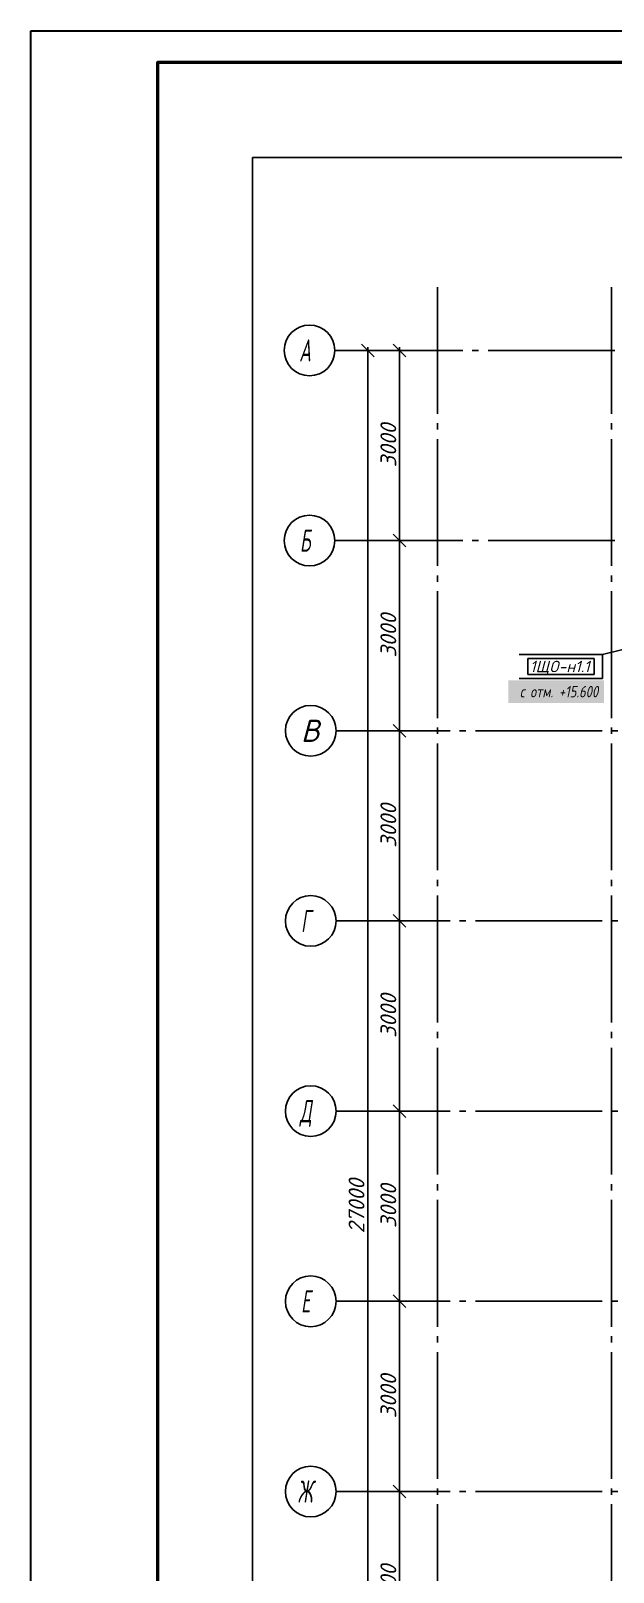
# Model space of a CAD drawing. Header units: millimetres. Extents: x 0 to 1093, y 0 to 420.
# Drawn here: x 0 to 91.9, y 176.9 to 420 of the extents above; entities that cross this region are included whole.
import ezdxf

# ---------------------------------------------------------------- set-up
doc = ezdxf.new("R2010")
doc.units = ezdxf.units.MM
doc.linetypes.add('ГОСТ 2.303 5', pattern=[24, 20, -1.5, 1, -1.5])
for name, color, linetype in [('Viewport1ForCustomObjects_0', 7, 'Continuous'), ('Viewport2ForCustomObjects_0', 7, 'Continuous'), ('Рамка', 7, 'Continuous'), ('Строительные оси', 7, 'Continuous'), ('ЭС', 7, 'Continuous')]:
    doc.layers.add(name, color=color, linetype=linetype)
doc.styles.add('1.8', font='isocpeui.ttf', dxfattribs={"height": 1.8})
doc.styles.add('2.5', font='isocpeui.ttf')
doc.styles.add('CustomTextStyle30', font='isocpeui.ttf', dxfattribs={"width": 0.592798, "height": 3.5})
doc.styles.add('CustomTextStyle32', font='isocpeui.ttf', dxfattribs={"width": 0.592798, "height": 3.5})
doc.styles.add('CustomTextStyle34', font='isocpeui.ttf', dxfattribs={"width": 0.592798, "height": 3.5})
doc.styles.add('CustomTextStyle36', font='isocpeui.ttf', dxfattribs={"width": 0.592798, "height": 3.5})
doc.styles.add('CustomTextStyle38', font='isocpeui.ttf', dxfattribs={"width": 0.592798, "height": 3.5})
doc.styles.add('CustomTextStyle39', font='isocpeui.ttf', dxfattribs={"width": 0.592798, "height": 3.5})
doc.styles.add('CustomTextStyle42', font='isocpeui.ttf', dxfattribs={"width": 0.987755, "height": 3.5})
doc.styles.add('CustomTextStyle80', font='isocpeui.ttf', dxfattribs={"width": 0.987755, "height": 1.8})
doc.dimstyles.new('ISO-100', dxfattribs={"dimtxt": 2.5, "dimasz": 2, "dimexe": 0.5, "dimexo": 0.5, "dimgap": 0.5, "dimtad": 1, "dimdec": 0, "dimlfac": 100, "dimzin": 0, "dimdsep": 46, "dimtxsty": '2.5', "dimblk": 'OBLIQUE', "dimcen": 0, "dimdle": 0.5, "dimclrd": 3, "dimclre": 3, "dimadec": 0, "dimazin": 0, "dimtfac": 1, "dimtdec": 0, "dimtmove": 0, "dimatfit": 1, "dimfxl": 1, "dimtolj": 1, "dimtzin": 0, "dimlwd": -1, "dimarcsym": 0})

# ---------------------------------------------------------------- blocks, each defined once
blk = doc.blocks.new('_Oblique')
at = {"color": 0, "linetype": 'ByBlock', "lineweight": -2}
blk.add_line((-0.5, -0.5), (0.5, 0.5), dxfattribs=at)
blk = doc.blocks.new('*D353')
at = {"layer": 'Defpoints', "color": 0, "ltscale": 100, "transparency": 16777216}
for p in [(48.19, 189.59), (58.19, 189.59), (48.19, 159.59)]:
    blk.add_point(p, dxfattribs=at)
at = {"layer": 'Строительные оси', "color": 3, "ltscale": 100, "transparency": 16777216}
blk.add_line((58.19, 159.09), (58.19, 190.09), dxfattribs=at)
at = {"layer": 'Строительные оси', "color": 3, "lineweight": -2, "ltscale": 100, "transparency": 16777216}
for p, q in [((48.69, 189.59), (58.69, 189.59)), ((48.69, 159.59), (58.69, 159.59))]:
    blk.add_line(p, q, dxfattribs=at)
at = {"layer": 'Строительные оси', "color": 3, "ltscale": 100, "transparency": 16777216, "xscale": 2, "yscale": 2, "zscale": 2}
for p, rotation in [((58.19, 189.59), 90), ((58.19, 159.59), 270)]:
    blk.add_blockref('_Oblique', p, dxfattribs=dict(at, rotation=rotation))
at = {"layer": 'Строительные оси', "color": 0, "ltscale": 100, "transparency": 16777216, "insert": (56.44, 174.59), "char_height": 2.5, "attachment_point": 5, "rotation": 90, "style": '2.5'}
blk.add_mtext('\\A1;3000', dxfattribs=at)
blk = doc.blocks.new('*D354')
at = {"layer": 'Defpoints', "color": 0, "ltscale": 100, "transparency": 16777216}
for p in [(48.19, 219.59), (58.19, 219.59), (48.19, 189.59)]:
    blk.add_point(p, dxfattribs=at)
at = {"layer": 'Строительные оси', "color": 3, "lineweight": -2, "ltscale": 100, "transparency": 16777216}
for p, q in [((48.69, 219.59), (58.69, 219.59)), ((48.69, 189.59), (58.69, 189.59))]:
    blk.add_line(p, q, dxfattribs=at)
at = {"layer": 'Строительные оси', "color": 3, "ltscale": 100, "transparency": 16777216}
blk.add_line((58.19, 189.09), (58.19, 220.09), dxfattribs=at)
at = {"layer": 'Строительные оси', "color": 3, "ltscale": 100, "transparency": 16777216, "xscale": 2, "yscale": 2, "zscale": 2}
for p, rotation in [((58.19, 219.59), 90), ((58.19, 189.59), 270)]:
    blk.add_blockref('_Oblique', p, dxfattribs=dict(at, rotation=rotation))
at = {"layer": 'Строительные оси', "color": 0, "ltscale": 100, "transparency": 16777216, "insert": (56.44, 204.59), "char_height": 2.5, "attachment_point": 5, "rotation": 90, "style": '2.5'}
blk.add_mtext('\\A1;3000', dxfattribs=at)
blk = doc.blocks.new('*D355')
at = {"layer": 'Defpoints', "color": 0, "ltscale": 100, "transparency": 16777216}
for p in [(48.19, 249.59), (58.19, 249.59), (48.19, 219.59)]:
    blk.add_point(p, dxfattribs=at)
at = {"layer": 'Строительные оси', "color": 3, "lineweight": -2, "ltscale": 100, "transparency": 16777216}
for p, q in [((48.69, 249.59), (58.69, 249.59)), ((48.69, 219.59), (58.69, 219.59))]:
    blk.add_line(p, q, dxfattribs=at)
at = {"layer": 'Строительные оси', "color": 3, "ltscale": 100, "transparency": 16777216}
blk.add_line((58.19, 219.09), (58.19, 250.09), dxfattribs=at)
at = {"layer": 'Строительные оси', "color": 3, "ltscale": 100, "transparency": 16777216, "xscale": 2, "yscale": 2, "zscale": 2}
for p, rotation in [((58.19, 249.59), 90), ((58.19, 219.59), 270)]:
    blk.add_blockref('_Oblique', p, dxfattribs=dict(at, rotation=rotation))
at = {"layer": 'Строительные оси', "color": 0, "ltscale": 100, "transparency": 16777216, "insert": (56.44, 234.59), "char_height": 2.5, "attachment_point": 5, "rotation": 90, "style": '2.5'}
blk.add_mtext('\\A1;3000', dxfattribs=at)
blk = doc.blocks.new('*D356')
at = {"layer": 'Defpoints', "color": 0, "ltscale": 100, "transparency": 16777216}
for p in [(48.19, 279.59), (58.19, 279.59), (48.19, 249.59)]:
    blk.add_point(p, dxfattribs=at)
at = {"layer": 'Строительные оси', "color": 3, "ltscale": 100, "transparency": 16777216}
blk.add_line((58.19, 249.09), (58.19, 280.09), dxfattribs=at)
at = {"layer": 'Строительные оси', "color": 3, "lineweight": -2, "ltscale": 100, "transparency": 16777216}
for p, q in [((48.69, 279.59), (58.69, 279.59)), ((48.69, 249.59), (58.69, 249.59))]:
    blk.add_line(p, q, dxfattribs=at)
at = {"layer": 'Строительные оси', "color": 3, "ltscale": 100, "transparency": 16777216, "xscale": 2, "yscale": 2, "zscale": 2}
for p, rotation in [((58.19, 279.59), 90), ((58.19, 249.59), 270)]:
    blk.add_blockref('_Oblique', p, dxfattribs=dict(at, rotation=rotation))
at = {"layer": 'Строительные оси', "color": 0, "ltscale": 100, "transparency": 16777216, "insert": (56.44, 264.59), "char_height": 2.5, "attachment_point": 5, "rotation": 90, "style": '2.5'}
blk.add_mtext('\\A1;3000', dxfattribs=at)
blk = doc.blocks.new('*D357')
at = {"layer": 'Defpoints', "color": 0, "ltscale": 100, "transparency": 16777216}
for p in [(48.19, 309.59), (58.19, 309.59), (48.19, 279.59)]:
    blk.add_point(p, dxfattribs=at)
at = {"layer": 'Строительные оси', "color": 3, "lineweight": -2, "ltscale": 100, "transparency": 16777216}
for p, q in [((48.69, 309.59), (58.69, 309.59)), ((48.69, 279.59), (58.69, 279.59))]:
    blk.add_line(p, q, dxfattribs=at)
at = {"layer": 'Строительные оси', "color": 3, "ltscale": 100, "transparency": 16777216}
blk.add_line((58.19, 279.09), (58.19, 310.09), dxfattribs=at)
at = {"layer": 'Строительные оси', "color": 3, "ltscale": 100, "transparency": 16777216, "xscale": 2, "yscale": 2, "zscale": 2}
for p, rotation in [((58.19, 309.59), 90), ((58.19, 279.59), 270)]:
    blk.add_blockref('_Oblique', p, dxfattribs=dict(at, rotation=rotation))
at = {"layer": 'Строительные оси', "color": 0, "ltscale": 100, "transparency": 16777216, "insert": (56.44, 294.59), "char_height": 2.5, "attachment_point": 5, "rotation": 90, "style": '2.5'}
blk.add_mtext('\\A1;3000', dxfattribs=at)
blk = doc.blocks.new('*D358')
at = {"layer": 'Defpoints', "color": 0, "ltscale": 100, "transparency": 16777216}
for p in [(48, 339.59), (58.19, 339.59), (48.19, 309.59)]:
    blk.add_point(p, dxfattribs=at)
at = {"layer": 'Строительные оси', "color": 3, "lineweight": -2, "ltscale": 100, "transparency": 16777216}
for p, q in [((48.5, 339.59), (58.69, 339.59)), ((48.69, 309.59), (58.69, 309.59))]:
    blk.add_line(p, q, dxfattribs=at)
at = {"layer": 'Строительные оси', "color": 3, "ltscale": 100, "transparency": 16777216}
blk.add_line((58.19, 309.09), (58.19, 340.09), dxfattribs=at)
at = {"layer": 'Строительные оси', "color": 3, "ltscale": 100, "transparency": 16777216, "xscale": 2, "yscale": 2, "zscale": 2}
for p, rotation in [((58.19, 339.59), 90), ((58.19, 309.59), 270)]:
    blk.add_blockref('_Oblique', p, dxfattribs=dict(at, rotation=rotation))
at = {"layer": 'Строительные оси', "color": 0, "ltscale": 100, "transparency": 16777216, "insert": (56.44, 324.59), "char_height": 2.5, "attachment_point": 5, "rotation": 90, "style": '2.5'}
blk.add_mtext('\\A1;3000', dxfattribs=at)
blk = doc.blocks.new('*D359')
at = {"layer": 'Defpoints', "color": 0, "ltscale": 100, "transparency": 16777216}
for p in [(48, 369.59), (58.19, 369.59), (48, 339.59)]:
    blk.add_point(p, dxfattribs=at)
at = {"layer": 'Строительные оси', "color": 3, "lineweight": -2, "ltscale": 100, "transparency": 16777216}
for p, q in [((48.5, 369.59), (58.69, 369.59)), ((48.5, 339.59), (58.69, 339.59))]:
    blk.add_line(p, q, dxfattribs=at)
at = {"layer": 'Строительные оси', "color": 3, "ltscale": 100, "transparency": 16777216}
blk.add_line((58.19, 339.09), (58.19, 370.09), dxfattribs=at)
at = {"layer": 'Строительные оси', "color": 3, "ltscale": 100, "transparency": 16777216, "xscale": 2, "yscale": 2, "zscale": 2}
for p, rotation in [((58.19, 369.59), 90), ((58.19, 339.59), 270)]:
    blk.add_blockref('_Oblique', p, dxfattribs=dict(at, rotation=rotation))
at = {"layer": 'Строительные оси', "color": 0, "ltscale": 100, "transparency": 16777216, "insert": (56.44, 354.59), "char_height": 2.5, "attachment_point": 5, "rotation": 90, "style": '2.5'}
blk.add_mtext('\\A1;3000', dxfattribs=at)
blk = doc.blocks.new('*D360')
at = {"layer": 'Defpoints', "color": 0, "ltscale": 100, "transparency": 16777216}
for p in [(48, 369.59), (48.19, 99.59), (53.19, 99.59)]:
    blk.add_point(p, dxfattribs=at)
at = {"layer": 'Строительные оси', "color": 3, "lineweight": -2, "ltscale": 100, "transparency": 16777216}
for p, q in [((48.5, 369.59), (53.69, 369.59)), ((48.69, 99.59), (53.69, 99.59))]:
    blk.add_line(p, q, dxfattribs=at)
at = {"layer": 'Строительные оси', "color": 3, "ltscale": 100, "transparency": 16777216}
blk.add_line((53.19, 370.09), (53.19, 99.09), dxfattribs=at)
at = {"layer": 'Строительные оси', "color": 3, "ltscale": 100, "transparency": 16777216, "xscale": 2, "yscale": 2, "zscale": 2}
for p, rotation in [((53.19, 369.59), 90), ((53.19, 99.59), 270)]:
    blk.add_blockref('_Oblique', p, dxfattribs=dict(at, rotation=rotation))
at = {"layer": 'Строительные оси', "color": 0, "ltscale": 100, "transparency": 16777216, "insert": (51.42, 234.59), "char_height": 2.5, "attachment_point": 5, "rotation": 90, "style": '2.5'}
blk.add_mtext('\\A1;27000', dxfattribs=at)
blk = doc.blocks.new('*E373')
at = {"layer": 'Строительные оси', "color": 3, "linetype": 'ГОСТ 2.303 5', "lineweight": 25}
for p, q in [((-273.57, 258.86), (-273.57, -45.14)), ((-246.07, 258.86), (-246.07, -45.14)), ((-283.76, 248.86), (-289.76, 248.86)), ((186.43, 248.86), (-283.76, 248.86)), ((-283.76, 218.86), (-289.76, 218.86)), ((186.43, 218.86), (-283.76, 218.86)), ((-283.57, 188.86), (-289.57, 188.86)), ((280.43, 188.86), (-283.57, 188.86)), ((-283.57, 158.86), (-289.57, 158.86)), ((280.43, 158.86), (-283.57, 158.86)), ((-283.57, 128.86), (-289.57, 128.86)), ((280.43, 128.86), (-283.57, 128.86)), ((-283.57, 98.86), (-289.57, 98.86)), ((280.43, 98.86), (-283.57, 98.86)), ((-283.57, 68.86), (-289.57, 68.86)), ((280.43, 68.86), (-283.57, 68.86))]:
    blk.add_line(p, q, dxfattribs=at)
at = {"layer": 'Строительные оси', "color": 3, "linetype": 'Continuous', "lineweight": 25}
for centre in [(-293.76, 248.86), (-293.76, 218.86), (-293.57, 188.86), (-293.57, 158.86), (-293.57, 128.86), (-293.57, 98.86), (-293.57, 68.86)]:
    blk.add_circle(centre, 4, dxfattribs=at)
at = {"layer": 'Строительные оси', "linetype": 'Continuous', "lineweight": 25}
for s, style, width, p in [('А', 'CustomTextStyle39', 0.592798, (-295.39, 247.11)), ('Б', 'CustomTextStyle38', 0.592798, (-295.28, 217.11)), ('В', 'CustomTextStyle42', 0.987755, (-295.11, 187.11)), ('Г', 'CustomTextStyle36', 0.592798, (-295.1, 157.11)), ('Д', 'CustomTextStyle34', 0.592798, (-295.29, 127.11)), ('Е', 'CustomTextStyle32', 0.592798, (-295.1, 97.11)), ('Ж', 'CustomTextStyle30', 0.592798, (-295.64, 67.11))]:
    blk.add_text(s, height=3.5, dxfattribs=dict(at, style=style, width=width)).set_placement(p)
blk = doc.blocks.new('CustomObjectsInViewport1_0')
at = {"layer": 'Рамка', "lineweight": 30}
for p, q in [((0, 2.3), (0, 420)), ((0, 420), (891, 420))]:
    blk.add_line(p, q, dxfattribs=at)
at = {"layer": 'ЭС'}
for p, q in [((90.26, 321.63), (77.11, 321.63)), ((96.69, 323.2), (90.26, 321.63)), ((90.26, 317.83), (90.26, 321.63)), ((90.26, 317.83), (77.11, 317.83))]:
    blk.add_line(p, q, dxfattribs=at)
at = {"layer": 'ЭС', "color": 7, "true_color": 0xffffff}
for p, q in [((88.93, 320.99), (78.44, 320.99)), ((78.44, 320.99), (78.44, 318.47)), ((88.93, 318.47), (88.93, 320.99)), ((78.44, 318.47), (88.93, 318.47)), ((78.44, 318.47), (78.44, 318.47))]:
    blk.add_line(p, q, dxfattribs=at)
at = {"layer": 'ЭС', "style": 'CustomTextStyle80', "width": 0.987755}
blk.add_text('1ЩO-н1.1', height=1.8, dxfattribs=at).set_placement((78.8, 318.83))

msp = doc.modelspace()

# ---------------------------------------------------------------- linework, layer by layer
at = {"layer": 'Defpoints', "linetype": 'Continuous'}
msp.add_lwpolyline([(35, 56.586), (637.188, 56.586), (637.188, 400), (35, 400)], close=True, dxfattribs=at)
at = {"layer": 'Рамка', "lineweight": 50}
msp.add_lwpolyline([(886, 5), (886, 415), (20, 415), (20, 5)], close=True, dxfattribs=at)

# ---------------------------------------------------------------- block references
at = {"layer": 'Viewport1ForCustomObjects_0'}
msp.add_blockref('CustomObjectsInViewport1_0', (0, 0), dxfattribs=at)
at = {"layer": 'Viewport2ForCustomObjects_0'}
msp.add_blockref('*E373', (337.756, 120.729), dxfattribs=at)

# ---------------------------------------------------------------- texts
at = {"layer": 'ЭС', "insert": (89.567, 316.666), "char_height": 1.8, "attachment_point": 3, "style": '1.8', "bg_fill": 1, "box_fill_scale": 1.5, "bg_fill_color": 7, "bg_fill_true_color": 16777215, "bg_fill_transparency": 0}
msp.add_mtext('{\\W0.8;с отм. +15.600 }', dxfattribs=at)

# ---------------------------------------------------------------- dimensions: what is measured, and where the dimension line sits
at = {"layer": 'Строительные оси', "ltscale": 100}
for base, p1, p2, picture, middle in [((58.188, 369.586), (48, 339.586), (48, 369.586), '*D359', (56.438, 354.586)), ((53.188, 99.586), (48, 369.586), (48.188, 99.586), '*D360', (51.421, 234.586)), ((58.188, 339.586), (48.188, 309.586), (48, 339.586), '*D358', (56.438, 324.586)), ((58.188, 309.586), (48.188, 279.586), (48.188, 309.586), '*D357', (56.438, 294.586)), ((58.188, 279.586), (48.188, 249.586), (48.188, 279.586), '*D356', (56.438, 264.586)), ((58.188, 249.586), (48.188, 219.586), (48.188, 249.586), '*D355', (56.438, 234.586)), ((58.188, 219.586), (48.188, 189.586), (48.188, 219.586), '*D354', (56.438, 204.586)), ((58.188, 189.586), (48.188, 159.586), (48.188, 189.586), '*D353', (56.438, 174.586))]:
    dim = msp.add_linear_dim(base=base, p1=p1, p2=p2, angle=90, dimstyle='ISO-100', override={"dimscale": 1, "dimlfac": 100}, dxfattribs=at)
    dim.commit()
    dim.dimension.update_dxf_attribs({"geometry": picture, "text_midpoint": middle})

doc.saveas('drawing.dxf')
